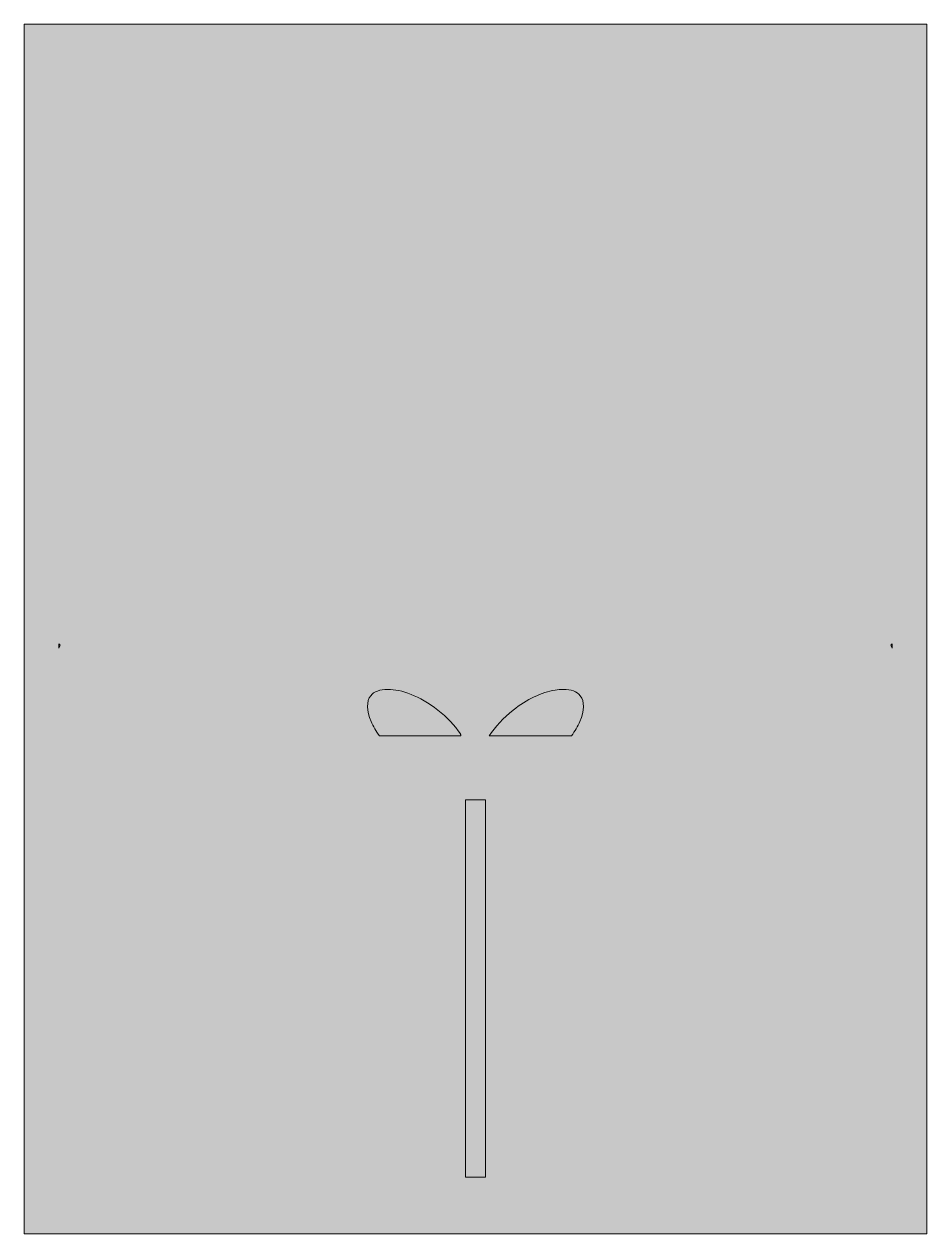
# Model space of a CAD drawing. Extents: x 414 to 2586, y -2956 to -44.
import ezdxf

# ---------------------------------------------------------------- set-up
doc = ezdxf.new("R2010")
doc.units = 0
doc.header["$MEASUREMENT"] = 0
doc.layers.add('Layer 1', color=7, linetype='Continuous')

msp = doc.modelspace()

# ---------------------------------------------------------------- hatches: boundary and pattern name
at = {"layer": 'Layer 1', "true_color": 0xd9d323}
h = msp.add_hatch(color=52, dxfattribs=at)
h.dxf.hatch_style = 2
h.paths.add_polyline_path([(414.5, -43.9), (414.5, -2955.5), (2586.4, -2955.5), (2586.4, -43.9)])

# ---------------------------------------------------------------- linework, layer by layer
at = {"layer": 'Layer 1', "lineweight": 0}
for points in [[(414.5, -43.9), (414.5, -2955.5), (2586.4, -2955.5), (2586.4, -43.9), (414.5, -43.9)], [(414.5, -43.9), (414.5, -2955.5), (2586.4, -2955.5), (2586.4, -43.9), (414.5, -43.9)], [(1476.6, -2819.1), (1476.6, -2610.9), (1476.6, -2470.8), (1476.6, -2314), (1476.6, -2020.5), (1476.6, -1911.3), (1524.3, -1911.3), (1524.3, -2020.5), (1524.3, -2314), (1524.3, -2470.8), (1524.3, -2610.9), (1524.3, -2819.1), (1476.6, -2819.1)]]:
    msp.add_lwpolyline(points, dxfattribs=at)
for points, knots in [([(497.7, -1535.4), (498.3, -1536), (499, -1536.6), (499.8, -1537.2), (500.9, -1538), (501.1, -1538.6), (500.5, -1540), (499.6, -1542), (498.7, -1544), (497.7, -1545.9), (497.7, -1545.9), (497.7, -1535.4), (497.7, -1535.4)], [0, 0, 0, 0, 1, 1, 1, 2, 2, 2, 3, 3, 3, 4, 4, 4, 4]), ([(2503.2, -1545.9), (2502.2, -1544), (2501.3, -1542), (2500.4, -1540), (2499.8, -1538.6), (2500, -1538), (2501.1, -1537.2), (2501.8, -1536.6), (2502.6, -1536), (2503.2, -1535.4), (2503.2, -1535.4), (2503.2, -1545.9), (2503.2, -1545.9)], [0, 0, 0, 0, 1, 1, 1, 2, 2, 2, 3, 3, 3, 4, 4, 4, 4]), ([(1248.3, -1660.3), (1256.1, -1650.4), (1270.7, -1645.1), (1289.5, -1645.1), (1321.7, -1645.1), (1366.3, -1660.7), (1409.8, -1694.8), (1431.8, -1712.2), (1450.4, -1731.8), (1464.1, -1752.1), (1464.5, -1752.9), (1464.9, -1753.8), (1465.3, -1754.7), (1465, -1755.4), (1464.7, -1756.2), (1464.4, -1757), (1464.4, -1757), (1269.2, -1757), (1269.2, -1757), (1261, -1745.6), (1254.3, -1733.9), (1249.4, -1722.4), (1238.2, -1696.3), (1237.8, -1673.7), (1248.3, -1660.3)], [0, 0, 0, 0, 1, 1, 1, 2, 2, 2, 3, 3, 3, 4, 4, 4, 5, 5, 5, 6, 6, 6, 7, 7, 7, 8, 8, 8, 8]), ([(1533.5, -1757), (1547.5, -1735), (1567.3, -1713.5), (1591.1, -1694.8), (1623.8, -1669.2), (1659.6, -1652.1), (1692, -1646.7), (1698.9, -1645.5), (1705.4, -1645), (1711.5, -1645), (1730.1, -1645), (1744.6, -1650.3), (1752.5, -1660.4), (1763, -1673.7), (1762.7, -1696.3), (1751.5, -1722.4), (1746.5, -1733.9), (1739.8, -1745.6), (1731.6, -1757), (1731.6, -1757), (1533.5, -1757), (1533.5, -1757)], [0, 0, 0, 0, 1, 1, 1, 2, 2, 2, 3, 3, 3, 4, 4, 4, 5, 5, 5, 6, 6, 6, 7, 7, 7, 7])]:
    msp.add_open_spline(points, degree=3, knots=knots, dxfattribs=at)

doc.saveas('drawing.dxf')
